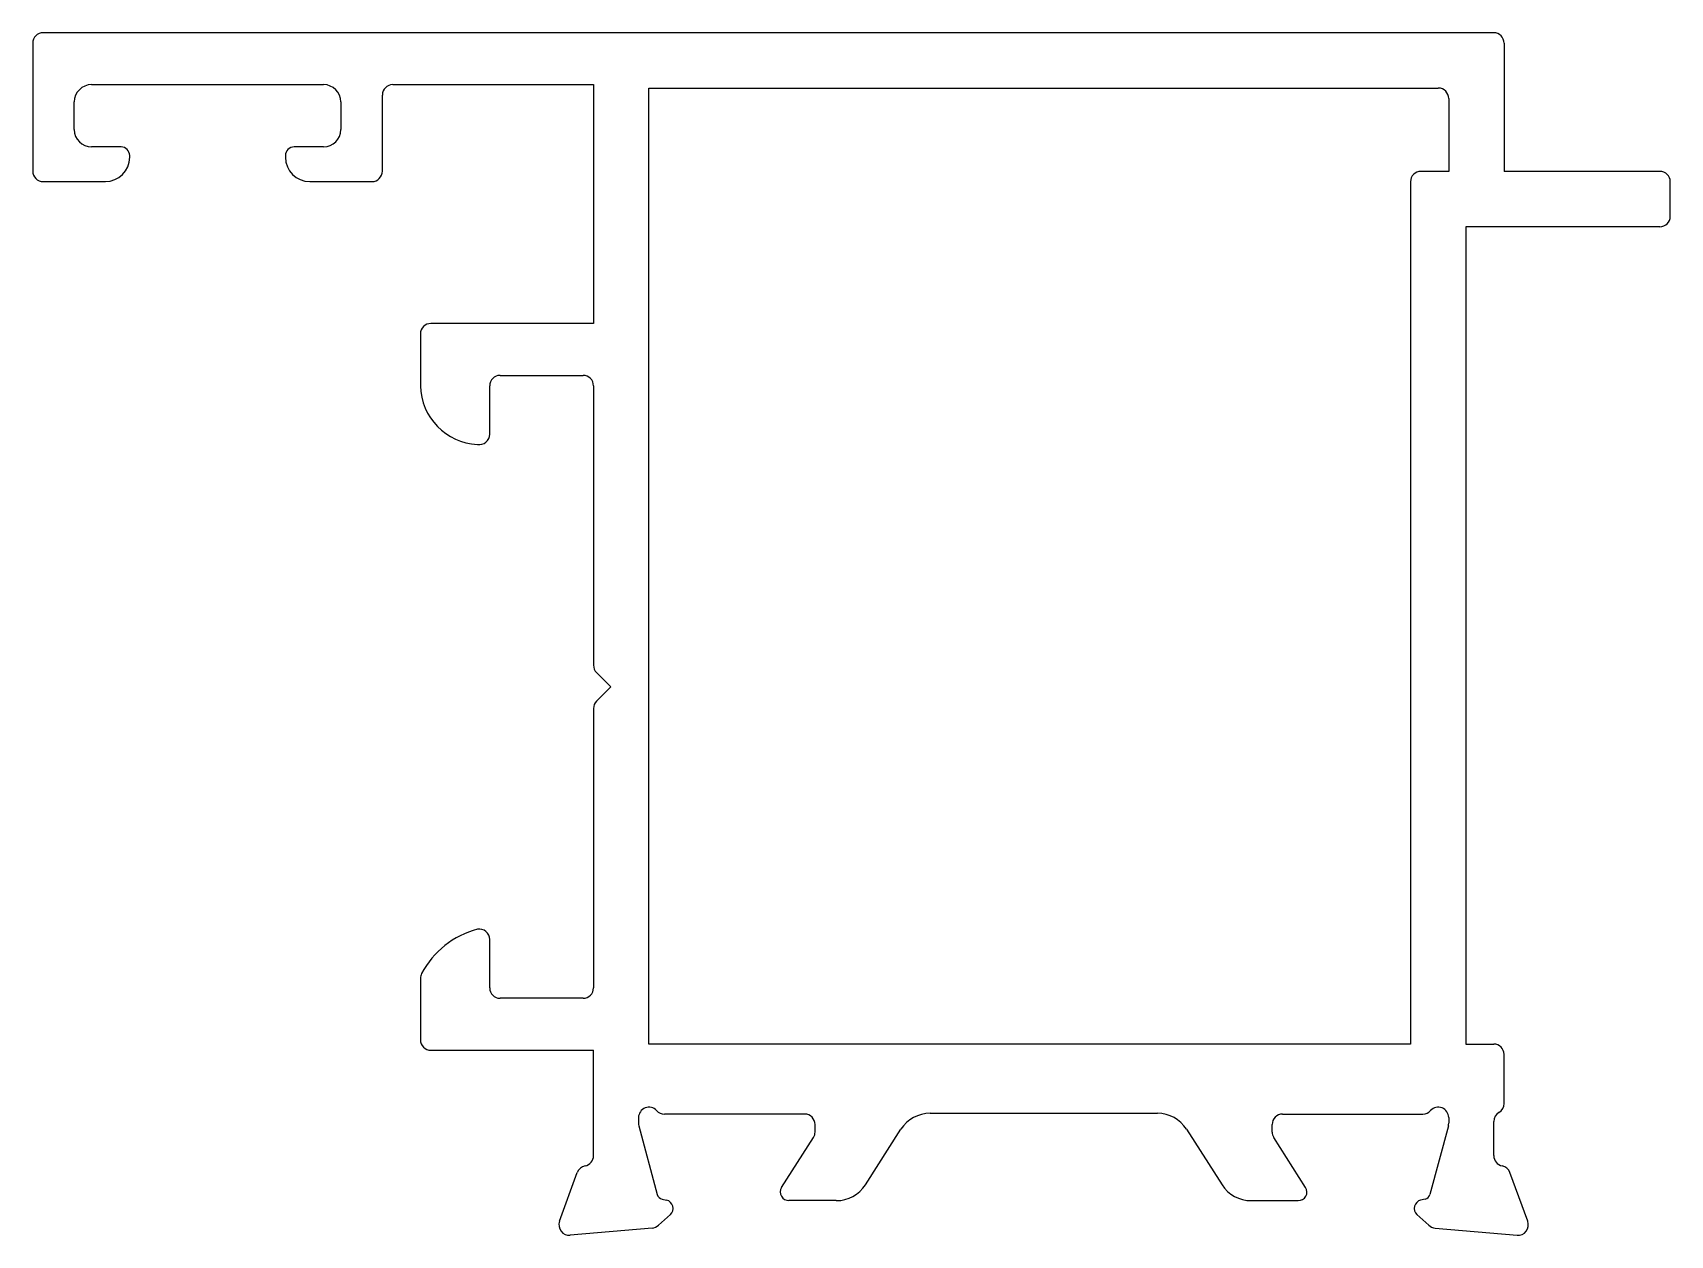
# Model space of a CAD drawing. Extents: x 2889.1 to 2936.4, y 1690.8 to 1725.6.
import ezdxf

# ---------------------------------------------------------------- set-up
doc = ezdxf.new("R2010")
doc.units = 0
doc.layers.get('0').update_dxf_attribs({"linetype": 'CONTINUOUS'})

msp = doc.modelspace()

# ---------------------------------------------------------------- linework, layer by layer
at = {"color": 0}
for p, q in [((2889.051, 1725.277), (2889.051, 1721.577)), ((2931.256, 1725.577), (2889.351, 1725.577)), ((2931.556, 1725.277), (2931.556, 1721.572)), ((2890.751, 1724.077), (2897.451, 1724.077)), ((2899.451, 1724.077), (2905.251, 1724.077)), ((2905.251, 1724.077), (2905.251, 1717.176)), ((2906.851, 1696.355), (2906.851, 1723.977)), ((2906.851, 1723.977), (2929.656, 1723.977)), ((2890.251, 1722.777), (2890.251, 1723.577)), ((2897.951, 1723.577), (2897.951, 1722.777)), ((2899.151, 1721.577), (2899.151, 1723.777)), ((2929.956, 1723.677), (2929.956, 1721.572)), ((2891.601, 1722.277), (2890.751, 1722.277)), ((2891.851, 1721.977), (2891.851, 1722.027)), ((2896.351, 1722.027), (2896.351, 1721.977)), ((2897.451, 1722.277), (2896.601, 1722.277)), ((2929.956, 1721.572), (2929.151, 1721.572)), ((2936.056, 1721.572), (2931.556, 1721.572)), ((2889.351, 1721.277), (2891.151, 1721.277)), ((2897.051, 1721.277), (2898.851, 1721.277)), ((2928.851, 1721.272), (2928.851, 1696.355)), ((2936.356, 1720.272), (2936.356, 1721.272)), ((2936.056, 1719.972), (2930.451, 1719.972)), ((2930.451, 1719.972), (2930.451, 1696.355)), ((2905.251, 1717.176), (2900.551, 1717.176)), ((2900.251, 1716.876), (2900.251, 1715.376)), ((2902.251, 1713.976), (2902.251, 1715.376)), ((2902.551, 1715.676), (2904.951, 1715.676)), ((2905.251, 1715.376), (2905.251, 1707.3)), ((2905.339, 1707.088), (2905.751, 1706.676)), ((2905.751, 1706.676), (2905.339, 1706.264)), ((2905.251, 1706.051), (2905.251, 1697.976)), ((2902.251, 1697.976), (2902.251, 1699.375)), ((2900.251, 1698.251), (2900.251, 1696.476)), ((2904.951, 1697.676), (2902.551, 1697.676)), ((2928.851, 1696.355), (2906.851, 1696.355)), ((2930.451, 1696.355), (2931.256, 1696.355)), ((2900.551, 1696.176), (2905.251, 1696.176)), ((2905.251, 1693.13), (2905.251, 1696.176)), ((2931.556, 1694.639), (2931.556, 1696.055)), ((2906.551, 1694.23), (2906.551, 1694.069)), ((2906.561, 1693.991), (2907.092, 1692.01)), ((2911.351, 1694.33), (2907.298, 1694.33)), ((2911.651, 1693.809), (2911.651, 1694.03)), ((2914.974, 1694.355), (2921.54, 1694.355)), ((2924.856, 1693.809), (2924.856, 1694.03)), ((2925.156, 1694.33), (2929.209, 1694.33)), ((2929.946, 1693.991), (2929.415, 1692.01)), ((2929.956, 1694.23), (2929.956, 1694.069)), ((2931.256, 1693.13), (2931.256, 1694.119)), ((2910.684, 1692.21), (2911.607, 1693.652)), ((2913.107, 1692.291), (2914.132, 1693.893)), ((2922.383, 1693.893), (2923.408, 1692.291)), ((2925.823, 1692.21), (2924.9, 1693.652)), ((2904.269, 1691.232), (2904.783, 1692.643)), ((2932.238, 1691.232), (2931.724, 1692.643)), ((2907.234, 1691.868), (2907.362, 1691.845)), ((2912.264, 1691.83), (2910.897, 1691.83)), ((2924.25, 1691.83), (2925.61, 1691.83)), ((2929.273, 1691.868), (2929.145, 1691.845)), ((2907.474, 1691.427), (2907.129, 1691.124)), ((2929.033, 1691.427), (2929.378, 1691.124)), ((2906.943, 1691.038), (2904.577, 1690.831)), ((2929.564, 1691.038), (2931.93, 1690.831))]:
    msp.add_line(p, q, dxfattribs=at)
for centre, radius, start, end in [((2889.351, 1725.277), 0.3, 90, 180), ((2931.256, 1725.277), 0.3, 0, 90), ((2890.751, 1723.577), 0.5, 90, 180), ((2897.451, 1723.577), 0.5, 0, 90), ((2899.451, 1723.777), 0.3, 90, 180), ((2929.656, 1723.677), 0.3, 0, 90), ((2890.751, 1722.777), 0.5, 180, 270), ((2897.451, 1722.777), 0.5, 270, 0), ((2891.151, 1721.977), 0.7, 270, 0), ((2891.601, 1722.027), 0.25, 0, 90), ((2896.601, 1722.027), 0.25, 90, 180), ((2897.051, 1721.977), 0.7, 180, 270), ((2889.351, 1721.577), 0.3, 180, 270), ((2898.851, 1721.577), 0.3, 270, 0), ((2929.151, 1721.272), 0.3, 90, 180), ((2936.056, 1721.272), 0.3, 0, 90), ((2936.056, 1720.272), 0.3, 270, 0), ((2900.551, 1716.876), 0.3, 90, 180), ((2901.982, 1715.41), 1.731, 181.1281, 267.2184), ((2902.551, 1715.376), 0.3, 90, 180), ((2904.951, 1715.376), 0.3, 360, 90), ((2901.951, 1713.976), 0.3, 259.8358, 360), ((2905.551, 1707.3), 0.3, 180, 225), ((2905.551, 1706.051), 0.3, 135, 180), ((2902.536, 1697.211), 2.54, 104.5345, 152.3516), ((2901.953, 1699.378), 0.298, 359.5728, 100.5914), ((2900.551, 1698.251), 0.3, 152.3516, 180), ((2902.551, 1697.976), 0.3, 180, 270), ((2904.951, 1697.976), 0.3, 270, 360), ((2900.551, 1696.476), 0.3, 180, 270), ((2931.256, 1696.055), 0.3, 0, 90), ((2906.851, 1694.23), 0.3, 41.8103, 180), ((2929.656, 1694.23), 0.3, 0, 138.1897), ((2931.256, 1694.639), 0.3, 300, 0), ((2906.851, 1694.069), 0.3, 180, 195), ((2907.298, 1694.63), 0.3, 221.8103, 270), ((2911.351, 1694.03), 0.3, 360, 90), ((2914.974, 1693.355), 1, 90, 147.3963), ((2921.54, 1693.355), 1, 32.6037, 90), ((2925.156, 1694.03), 0.3, 90, 180), ((2929.209, 1694.63), 0.3, 270, 318.1897), ((2929.656, 1694.069), 0.3, 345, 360), ((2931.556, 1694.119), 0.3, 120, 180), ((2911.351, 1693.809), 0.3, 328.6045, 0), ((2925.156, 1693.809), 0.3, 180, 211.3955), ((2904.951, 1693.13), 0.3, 280.9043, 0), ((2931.556, 1693.13), 0.3, 180, 259.0957), ((2905.065, 1692.54), 0.3, 100.9043, 160), ((2931.442, 1692.54), 0.3, 20, 79.0957), ((2910.897, 1692.08), 0.25, 148.6045, 270), ((2912.264, 1692.83), 1, 270, 327.3963), ((2924.25, 1692.83), 1, 212.6037, 270), ((2925.61, 1692.08), 0.25, 270, 31.3955), ((2907.285, 1692.061), 0.2, 195, 255), ((2907.297, 1691.604), 0.25, 315, 75), ((2929.21, 1691.604), 0.25, 105, 225), ((2929.221, 1692.061), 0.2, 285, 345), ((2904.551, 1691.13), 0.3, 160, 275), ((2931.956, 1691.13), 0.3, 265, 20), ((2906.917, 1691.337), 0.3, 275, 315), ((2929.59, 1691.337), 0.3, 225, 265)]:
    msp.add_arc(centre, radius, start, end, dxfattribs=at)

doc.saveas('drawing.dxf')
